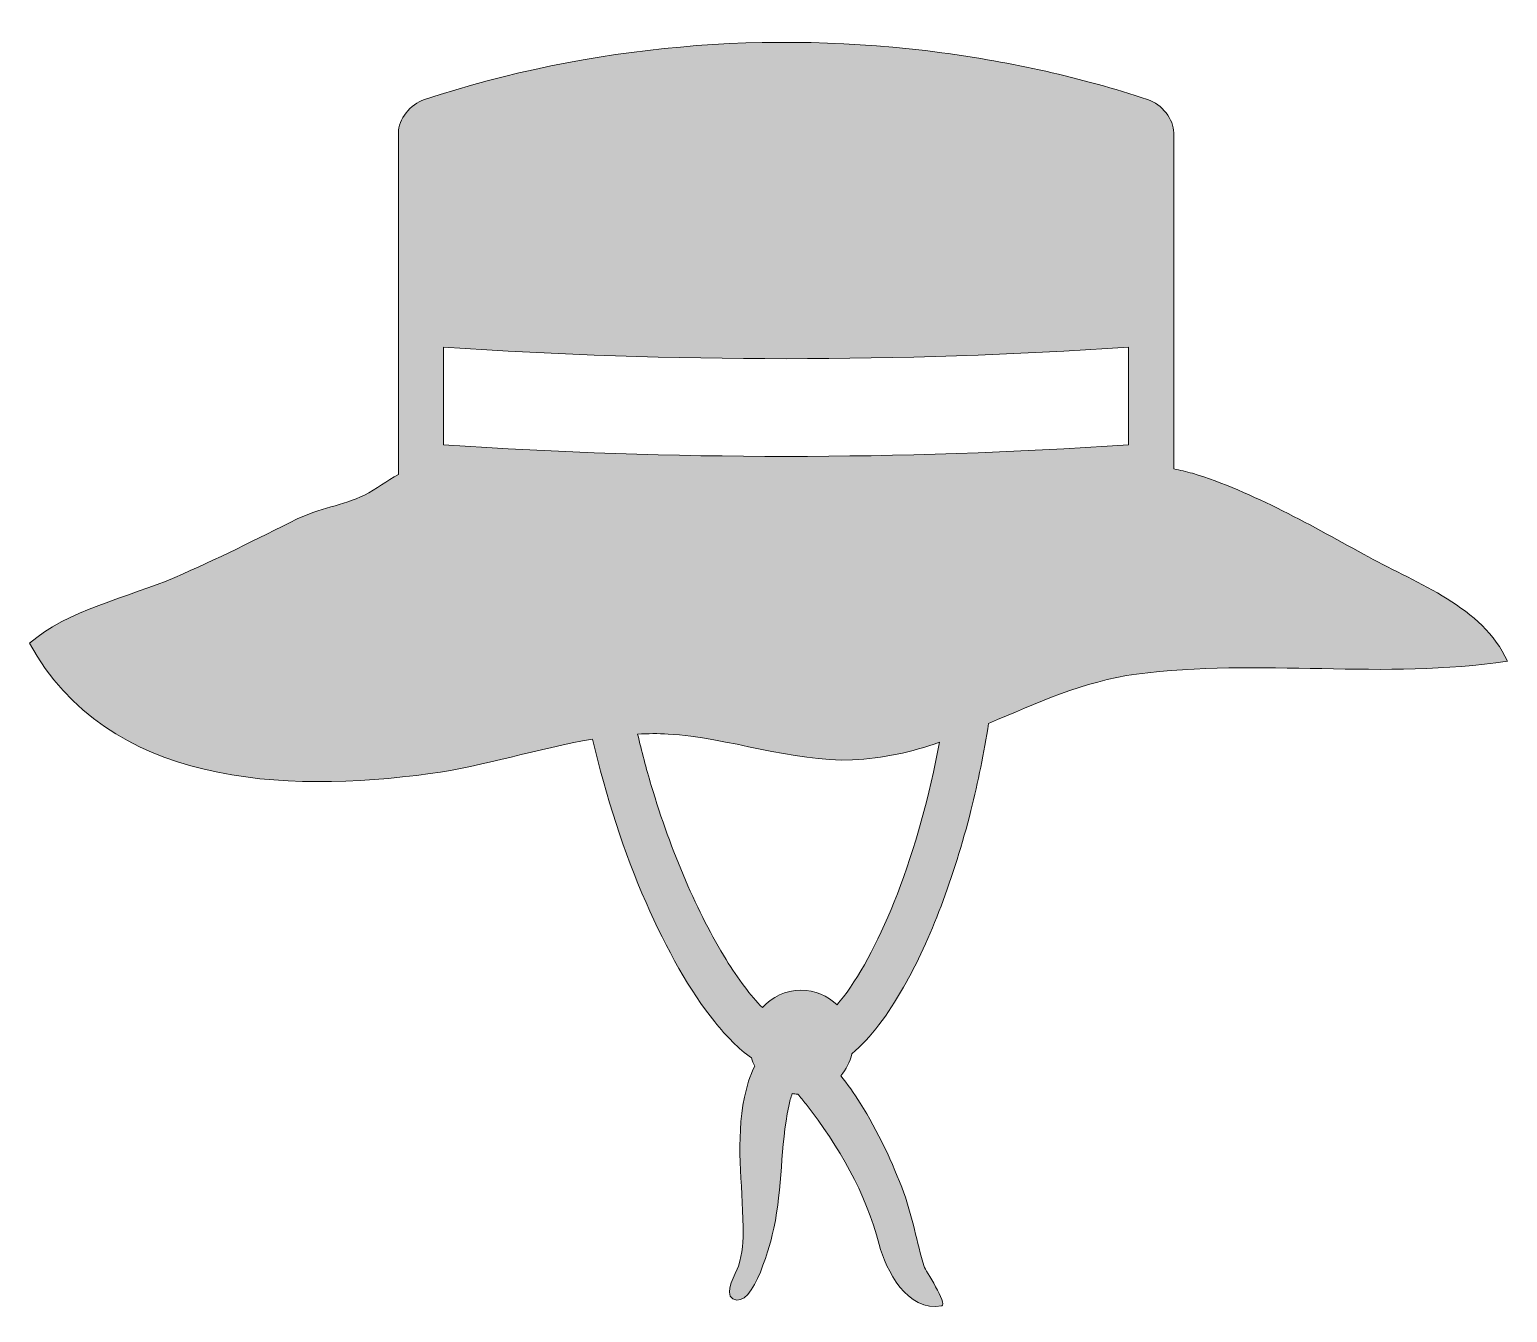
# Model space of a CAD drawing. Header units: inches. Extents: x 0 to 102, y 0 to 88.
import ezdxf

# ---------------------------------------------------------------- set-up
doc = ezdxf.new("R2010")
doc.units = ezdxf.units.IN
doc.header["$MEASUREMENT"] = 0
doc.layers.add('Layer 1', color=7, linetype='Continuous')

msp = doc.modelspace()

# ---------------------------------------------------------------- hatches: boundary and pattern name
at = {"layer": 'Layer 1', "true_color": 0x05537a}
h = msp.add_hatch(color=146, dxfattribs=at)
h.dxf.hatch_style = 2
edge = h.paths.add_edge_path()
edge.add_spline(control_points=[(27.55, 36.65), (31.23, 37.15), (34.95, 38.39), (38.71, 39.02), (39.6, 35.1), (40.88, 31.22), (42.38, 27.78), (43.8, 24.53), (45.41, 21.69), (47.1, 19.57), (47.91, 18.57), (48.74, 17.73), (49.63, 17.09), (49.69, 16.9), (49.76, 16.71), (49.85, 16.53), (49.53, 15.85), (49.3, 15.13), (49.15, 14.4), (48.52, 11.37), (49.02, 8.49), (49.05, 5.46), (49.07, 4.52), (49.01, 3.66), (48.73, 2.77), (48.58, 2.29), (47.69, 0.91), (48.35, 0.53), (49.79, -0.31), (51.01, 4.64), (51.17, 5.38), (51.76, 8.17), (51.61, 11.01), (52.19, 13.77), (52.25, 14.09), (52.34, 14.37), (52.43, 14.64), (52.55, 14.61), (52.68, 14.61), (52.81, 14.6), (52.99, 14.39), (53.19, 14.17), (53.38, 13.92), (55.67, 10.98), (57.46, 7.86), (58.41, 4.26), (58.87, 2.51), (60.33, -0.41), (62.71, 0.05), (63.15, 0.14), (61.55, 2.55), (61.5, 2.74), (60.99, 4.42), (60.71, 6.14), (60.1, 7.82), (59.37, 9.83), (58.32, 12.05), (57.1, 13.99), (56.68, 14.66), (56.23, 15.28), (55.77, 15.87), (56.13, 16.3), (56.4, 16.81), (56.53, 17.38), (57.85, 18.49), (59, 20.06), (60.09, 21.96), (61.95, 25.23), (63.55, 29.51), (64.72, 34.12), (65.21, 36.07), (65.62, 38.09), (65.93, 40.1), (69.21, 41.48), (72.46, 43), (76.1, 43.49), (84.51, 44.61), (93.19, 43.07), (101.6, 44.39), (99.88, 48.13), (95.43, 49.69), (92.05, 51.55), (88.26, 53.63), (84.11, 56.03), (79.94, 57.3), (79.52, 57.42), (79.09, 57.51), (78.66, 57.6), (78.66, 58.22), (78.66, 58.84), (78.66, 59.46), (78.66, 61.7), (78.66, 63.95), (78.66, 66.19), (78.66, 71.03), (78.66, 75.87), (78.66, 80.72), (78.66, 81.64), (77.86, 82.69), (76.86, 83.01), (72.26, 84.53), (67.51, 85.59), (62.71, 86.23), (50.81, 87.82), (38.54, 86.76), (27.16, 83.01), (26.16, 82.69), (25.36, 81.64), (25.36, 80.72), (25.36, 75.87), (25.36, 71.03), (25.36, 66.19), (25.36, 63.95), (25.36, 61.7), (25.36, 59.46), (25.36, 58.72), (25.36, 57.98), (25.36, 57.23), (24.56, 56.8), (23.84, 56.2), (23.02, 55.8), (21.54, 55.09), (19.87, 54.89), (18.4, 54.16), (15.61, 52.78), (12.85, 51.37), (9.98, 50.14), (6.88, 48.81), (2.5, 47.85), (0, 45.61), (5.35, 35.81), (17.5, 35.28), (27.55, 36.65)], knot_values=[0, 0, 0, 0, 1, 1, 1, 2, 2, 2, 3, 3, 3, 4, 4, 4, 5, 5, 5, 6, 6, 6, 7, 7, 7, 8, 8, 8, 9, 9, 9, 10, 10, 10, 11, 11, 11, 12, 12, 12, 13, 13, 13, 14, 14, 14, 15, 15, 15, 16, 16, 16, 17, 17, 17, 18, 18, 18, 19, 19, 19, 20, 20, 20, 21, 21, 21, 22, 22, 22, 23, 23, 23, 24, 24, 24, 25, 25, 25, 26, 26, 26, 27, 27, 27, 28, 28, 28, 29, 29, 29, 30, 30, 30, 31, 31, 31, 32, 32, 32, 33, 33, 33, 34, 34, 34, 35, 35, 35, 36, 36, 36, 37, 37, 37, 38, 38, 38, 39, 39, 39, 40, 40, 40, 41, 41, 41, 42, 42, 42, 43, 43, 43, 44, 44, 44, 44], degree=3, periodic=1)
edge = h.paths.add_edge_path()
edge.add_spline(control_points=[(59.66, 28.37), (58.53, 25.45), (57.23, 22.96), (55.96, 21.3), (55.81, 21.1), (55.66, 20.92), (55.51, 20.74), (54.87, 21.36), (54, 21.75), (53.03, 21.75), (51.97, 21.75), (51.03, 21.28), (50.38, 20.55), (49.58, 21.37), (48.72, 22.51), (47.88, 23.87), (45.95, 26.99), (44.09, 31.29), (42.74, 35.84), (42.39, 37), (42.08, 38.18), (41.8, 39.37), (42.5, 39.4), (43.2, 39.41), (43.91, 39.37), (48.03, 39.13), (52.43, 37.44), (56.58, 37.59), (58.68, 37.67), (60.64, 38.15), (62.55, 38.8), (61.87, 35.12), (60.87, 31.49), (59.66, 28.37)], knot_values=[0, 0, 0, 0, 1, 1, 1, 2, 2, 2, 3, 3, 3, 4, 4, 4, 5, 5, 5, 6, 6, 6, 7, 7, 7, 8, 8, 8, 9, 9, 9, 10, 10, 10, 11, 11, 11, 11], degree=3, periodic=1)
edge = h.paths.add_edge_path()
edge.add_spline(control_points=[(28.46, 65.98), (44.34, 64.92), (59.68, 64.92), (75.56, 65.98), (75.56, 65.98), (75.56, 59.26), (75.56, 59.26), (59.68, 58.2), (44.34, 58.2), (28.46, 59.26), (28.46, 61.5), (28.46, 63.74), (28.46, 65.98)], knot_values=[0, 0, 0, 0, 1, 1, 1, 2, 2, 2, 3, 3, 3, 4, 4, 4, 4], degree=3, periodic=1)

# ---------------------------------------------------------------- linework, layer by layer
at = {"layer": 'Layer 1', "lineweight": 0}
for points, knots in [([(27.55, 36.65), (31.23, 37.15), (34.95, 38.39), (38.71, 39.02), (39.6, 35.1), (40.88, 31.22), (42.38, 27.78), (43.8, 24.53), (45.41, 21.69), (47.1, 19.57), (47.91, 18.57), (48.74, 17.73), (49.63, 17.09), (49.69, 16.9), (49.76, 16.71), (49.85, 16.53), (49.53, 15.85), (49.3, 15.13), (49.15, 14.4), (48.52, 11.37), (49.02, 8.49), (49.05, 5.46), (49.07, 4.52), (49.01, 3.66), (48.73, 2.77), (48.58, 2.29), (47.69, 0.91), (48.35, 0.53), (49.79, -0.31), (51.01, 4.64), (51.17, 5.38), (51.76, 8.17), (51.61, 11.01), (52.19, 13.77), (52.25, 14.09), (52.34, 14.37), (52.43, 14.64), (52.55, 14.61), (52.68, 14.61), (52.81, 14.6), (52.99, 14.39), (53.19, 14.17), (53.38, 13.92), (55.67, 10.98), (57.46, 7.86), (58.41, 4.26), (58.87, 2.51), (60.33, -0.41), (62.71, 0.05), (63.15, 0.14), (61.55, 2.55), (61.5, 2.74), (60.99, 4.42), (60.71, 6.14), (60.1, 7.82), (59.37, 9.83), (58.32, 12.05), (57.1, 13.99), (56.68, 14.66), (56.23, 15.28), (55.77, 15.87), (56.13, 16.3), (56.4, 16.81), (56.53, 17.38), (57.85, 18.49), (59, 20.06), (60.09, 21.96), (61.95, 25.23), (63.55, 29.51), (64.72, 34.12), (65.21, 36.07), (65.62, 38.09), (65.93, 40.1), (69.21, 41.48), (72.46, 43), (76.1, 43.49), (84.51, 44.61), (93.19, 43.07), (101.6, 44.39), (99.88, 48.13), (95.43, 49.69), (92.05, 51.55), (88.26, 53.63), (84.11, 56.03), (79.94, 57.3), (79.52, 57.42), (79.09, 57.51), (78.66, 57.6), (78.66, 58.22), (78.66, 58.84), (78.66, 59.46), (78.66, 61.7), (78.66, 63.95), (78.66, 66.19), (78.66, 71.03), (78.66, 75.87), (78.66, 80.72), (78.66, 81.64), (77.86, 82.69), (76.86, 83.01), (72.26, 84.53), (67.51, 85.59), (62.71, 86.23), (50.81, 87.82), (38.54, 86.76), (27.16, 83.01), (26.16, 82.69), (25.36, 81.64), (25.36, 80.72), (25.36, 75.87), (25.36, 71.03), (25.36, 66.19), (25.36, 63.95), (25.36, 61.7), (25.36, 59.46), (25.36, 58.72), (25.36, 57.98), (25.36, 57.23), (24.56, 56.8), (23.84, 56.2), (23.02, 55.8), (21.54, 55.09), (19.87, 54.89), (18.4, 54.16), (15.61, 52.78), (12.85, 51.37), (9.98, 50.14), (6.88, 48.81), (2.5, 47.85), (0, 45.61), (5.35, 35.81), (17.5, 35.28), (27.55, 36.65)], [0, 0, 0, 0, 1, 1, 1, 2, 2, 2, 3, 3, 3, 4, 4, 4, 5, 5, 5, 6, 6, 6, 7, 7, 7, 8, 8, 8, 9, 9, 9, 10, 10, 10, 11, 11, 11, 12, 12, 12, 13, 13, 13, 14, 14, 14, 15, 15, 15, 16, 16, 16, 17, 17, 17, 18, 18, 18, 19, 19, 19, 20, 20, 20, 21, 21, 21, 22, 22, 22, 23, 23, 23, 24, 24, 24, 25, 25, 25, 26, 26, 26, 27, 27, 27, 28, 28, 28, 29, 29, 29, 30, 30, 30, 31, 31, 31, 32, 32, 32, 33, 33, 33, 34, 34, 34, 35, 35, 35, 36, 36, 36, 37, 37, 37, 38, 38, 38, 39, 39, 39, 40, 40, 40, 41, 41, 41, 42, 42, 42, 43, 43, 43, 44, 44, 44, 44]), ([(28.46, 65.98), (44.34, 64.92), (59.68, 64.92), (75.56, 65.98), (75.56, 65.98), (75.56, 59.26), (75.56, 59.26), (59.68, 58.2), (44.34, 58.2), (28.46, 59.26), (28.46, 61.5), (28.46, 63.74), (28.46, 65.98)], [0, 0, 0, 0, 1, 1, 1, 2, 2, 2, 3, 3, 3, 4, 4, 4, 4]), ([(59.66, 28.37), (58.53, 25.45), (57.23, 22.96), (55.96, 21.3), (55.81, 21.1), (55.66, 20.92), (55.51, 20.74), (54.87, 21.36), (54, 21.75), (53.03, 21.75), (51.97, 21.75), (51.03, 21.28), (50.38, 20.55), (49.58, 21.37), (48.72, 22.51), (47.88, 23.87), (45.95, 26.99), (44.09, 31.29), (42.74, 35.84), (42.39, 37), (42.08, 38.18), (41.8, 39.37), (42.5, 39.4), (43.2, 39.41), (43.91, 39.37), (48.03, 39.13), (52.43, 37.44), (56.58, 37.59), (58.68, 37.67), (60.64, 38.15), (62.55, 38.8), (61.87, 35.12), (60.87, 31.49), (59.66, 28.37)], [0, 0, 0, 0, 1, 1, 1, 2, 2, 2, 3, 3, 3, 4, 4, 4, 5, 5, 5, 6, 6, 6, 7, 7, 7, 8, 8, 8, 9, 9, 9, 10, 10, 10, 11, 11, 11, 11])]:
    msp.add_open_spline(points, degree=3, knots=knots, dxfattribs=at)

doc.saveas('drawing.dxf')
